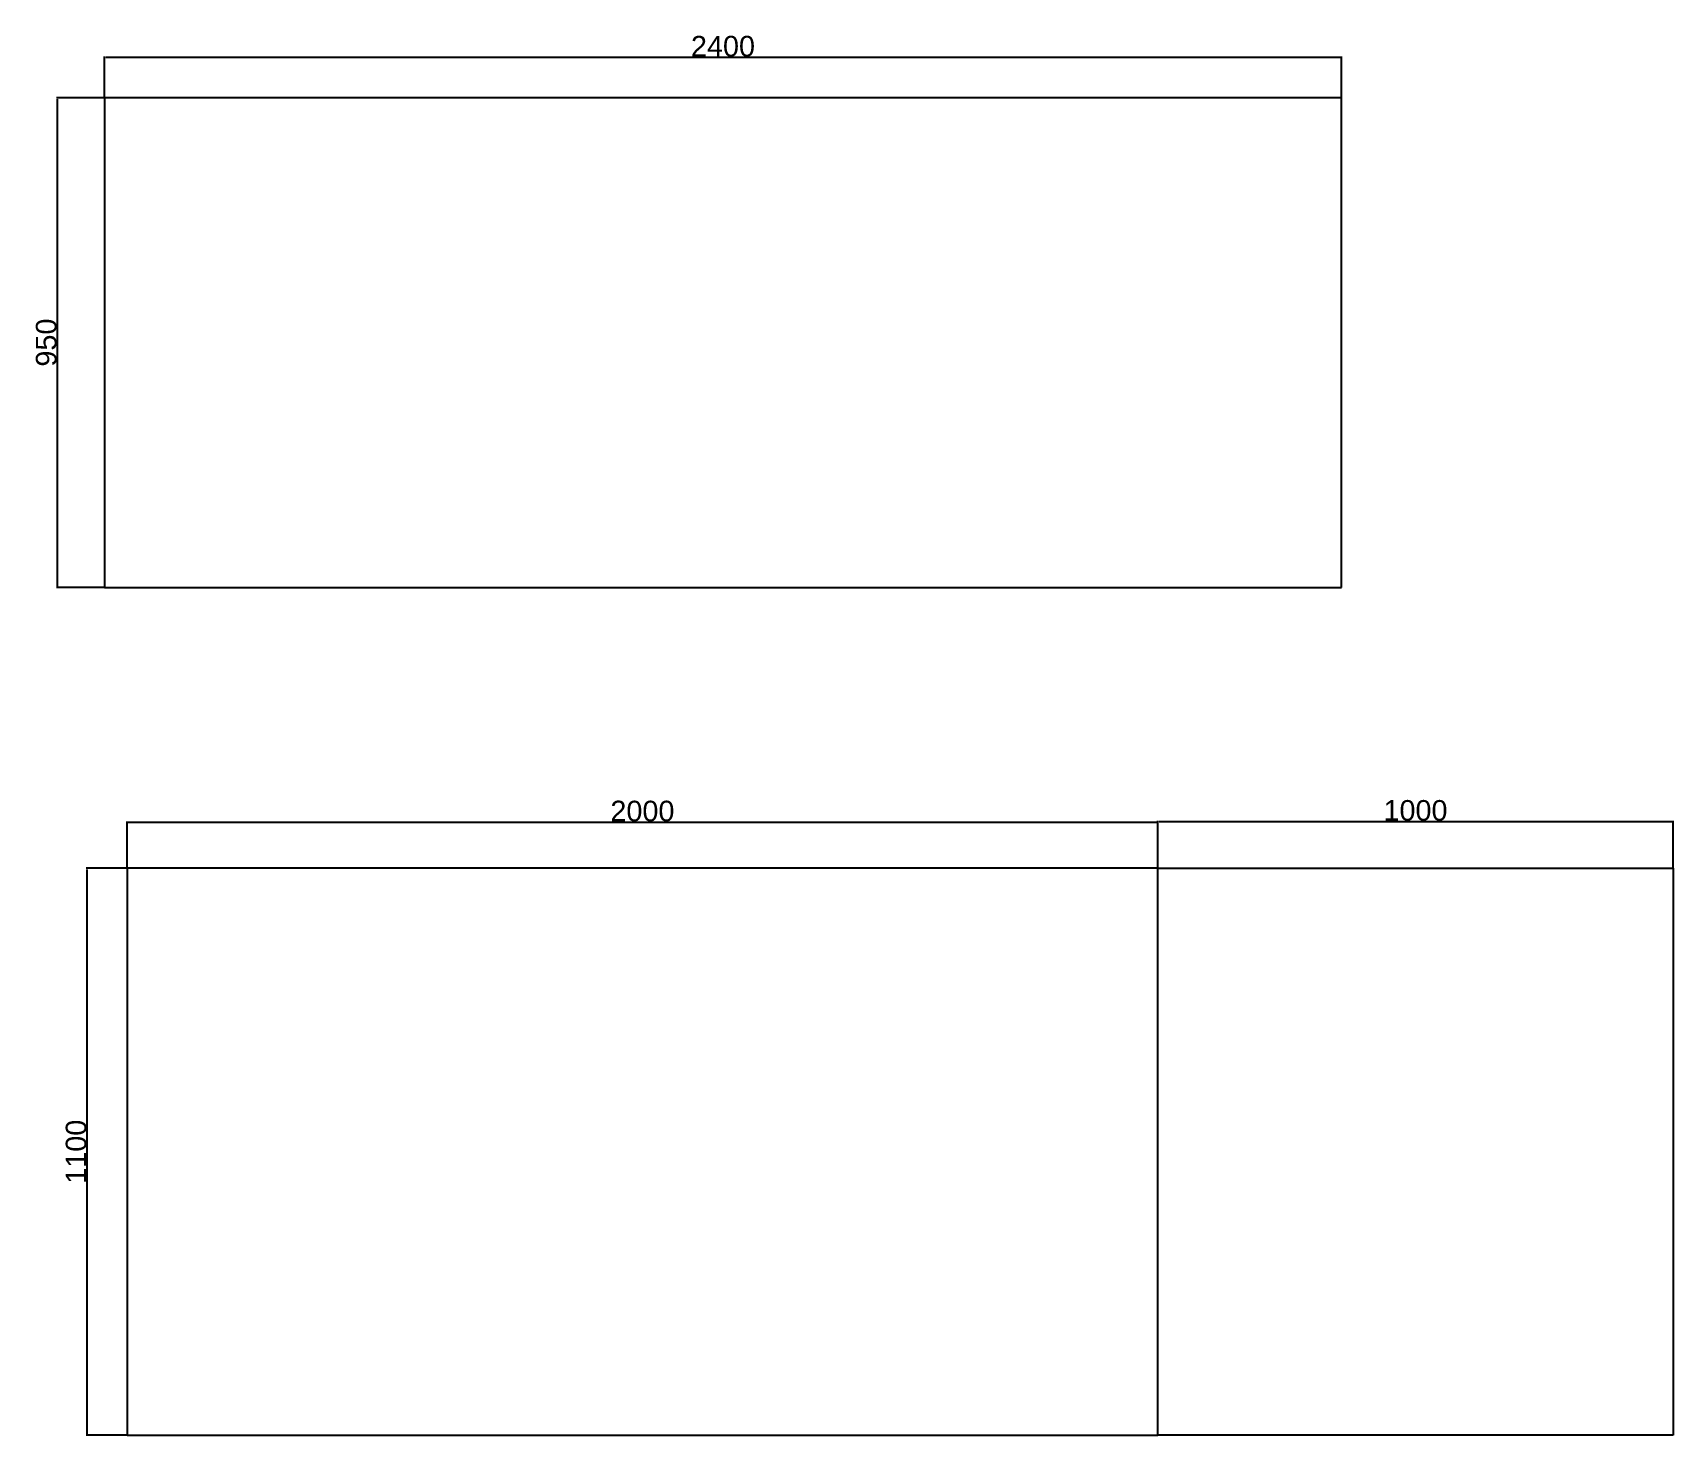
# Model space of a CAD drawing. Header units: millimetres. Extents: x 397 to 22000, y -812 to 12499.
# Drawn here: x 9682 to 12865, y 9452 to 12173 of the extents above; entities that cross this region are included whole.
import ezdxf

# ---------------------------------------------------------------- set-up
doc = ezdxf.new("R2010")
doc.units = ezdxf.units.MM
doc.styles.get("Standard").update_dxf_attribs({"font": 'arial.ttf'})
doc.dimstyles.new('边框总尺寸', dxfattribs={"dimtxt": 40, "dimasz": 2.5, "dimexe": 1.25, "dimexo": 0.625, "dimtad": 1, "dimtxsty": 'Standard', "dimcen": 2.5, "dimclrd": 6, "dimclre": 6, "dimclrt": 6, "dimadec": 0, "dimazin": 0, "dimtfac": 1, "dimtmove": 0, "dimatfit": 3, "dimfxl": 1, "dimarcsym": 0})

# ---------------------------------------------------------------- blocks, each defined once
blk = doc.blocks.new('*D304')
at = {"color": 6, "lineweight": -2, "transparency": 16777216}
for p, q in [((9820.4, 12046.7), (9727.9, 12046.7)), ((9729.2, 12044.2), (9729.2, 11099.2)), ((9820.4, 11096.7), (9727.9, 11096.7))]:
    blk.add_line(p, q, dxfattribs=at)
at = {"color": 6, "transparency": 16777216}
for points in [[(9728.7, 12044.2), (9729.6, 12044.2), (9729.2, 12046.7)], [(9728.7, 11099.2), (9729.6, 11099.2), (9729.2, 11096.7)]]:
    blk.add_solid(points, dxfattribs=at)
at = {"layer": 'Defpoints', "color": 0, "transparency": 16777216}
for p in [(9821, 12046.7), (9729.2, 11096.7), (9821, 11096.7)]:
    blk.add_point(p, dxfattribs=at)
at = {"color": 6, "transparency": 16777216, "insert": (9708.1, 11571.7), "char_height": 40, "attachment_point": 5, "rotation": 90}
blk.add_mtext('950', dxfattribs=at)
blk = doc.blocks.new('*D305')
at = {"color": 6, "lineweight": -2, "transparency": 16777216}
for p, q in [((9821, 12047.3), (9821, 12126.7)), ((9823.5, 12125.5), (12218.5, 12125.5)), ((12221, 12047.3), (12221, 12126.7))]:
    blk.add_line(p, q, dxfattribs=at)
at = {"color": 6, "transparency": 16777216}
for points in [[(9823.5, 12125.9), (9823.5, 12125), (9821, 12125.5)], [(12218.5, 12125.9), (12218.5, 12125), (12221, 12125.5)]]:
    blk.add_solid(points, dxfattribs=at)
at = {"layer": 'Defpoints', "color": 0, "transparency": 16777216}
for p in [(12221, 12125.5), (9821, 12046.7), (12221, 12046.7)]:
    blk.add_point(p, dxfattribs=at)
at = {"color": 6, "transparency": 16777216, "insert": (11021, 12146.5), "char_height": 40, "attachment_point": 5}
blk.add_mtext('2400', dxfattribs=at)
blk = doc.blocks.new('*D306')
at = {"color": 6, "lineweight": -2, "transparency": 16777216}
for p, q in [((9864.1, 10551.7), (9785.7, 10551.7)), ((9787, 10549.2), (9787, 9454.2)), ((9864.1, 9451.7), (9785.7, 9451.7))]:
    blk.add_line(p, q, dxfattribs=at)
at = {"color": 6, "transparency": 16777216}
for points in [[(9786.6, 10549.2), (9787.4, 10549.2), (9787, 10551.7)], [(9786.6, 9454.2), (9787.4, 9454.2), (9787, 9451.7)]]:
    blk.add_solid(points, dxfattribs=at)
at = {"layer": 'Defpoints', "color": 0, "transparency": 16777216}
for p in [(9864.7, 10551.7), (9787, 9451.7), (9864.7, 9451.7)]:
    blk.add_point(p, dxfattribs=at)
at = {"color": 6, "transparency": 16777216, "insert": (9766, 10001.7), "char_height": 40, "attachment_point": 5, "rotation": 90}
blk.add_mtext('1100', dxfattribs=at)
blk = doc.blocks.new('*D307')
at = {"color": 6, "lineweight": -2, "transparency": 16777216}
for p, q in [((9864.7, 10552.3), (9864.7, 10642.7)), ((9867.2, 10641.4), (11862.2, 10641.4)), ((11864.7, 10552.3), (11864.7, 10642.7))]:
    blk.add_line(p, q, dxfattribs=at)
at = {"color": 6, "transparency": 16777216}
for points in [[(9867.2, 10641.8), (9867.2, 10641), (9864.7, 10641.4)], [(11862.2, 10641.8), (11862.2, 10641), (11864.7, 10641.4)]]:
    blk.add_solid(points, dxfattribs=at)
at = {"layer": 'Defpoints', "color": 0, "transparency": 16777216}
for p in [(11864.7, 10641.4), (9864.7, 10551.7), (11864.7, 10551.7)]:
    blk.add_point(p, dxfattribs=at)
at = {"color": 6, "transparency": 16777216, "insert": (10864.7, 10662.5), "char_height": 40, "attachment_point": 5}
blk.add_mtext('2000', dxfattribs=at)
blk = doc.blocks.new('*D310')
at = {"color": 6, "lineweight": -2, "transparency": 16777216}
for p, q in [((11864.7, 10552.3), (11864.7, 10643.9)), ((11867.2, 10642.7), (12862.2, 10642.7)), ((12864.7, 10552.3), (12864.7, 10643.9))]:
    blk.add_line(p, q, dxfattribs=at)
at = {"color": 6, "transparency": 16777216}
for points in [[(11867.2, 10643.1), (11867.2, 10642.3), (11864.7, 10642.7)], [(12862.2, 10643.1), (12862.2, 10642.3), (12864.7, 10642.7)]]:
    blk.add_solid(points, dxfattribs=at)
at = {"layer": 'Defpoints', "color": 0, "transparency": 16777216}
for p in [(12864.7, 10642.7), (11864.7, 10551.7), (12864.7, 10551.7)]:
    blk.add_point(p, dxfattribs=at)
at = {"color": 6, "transparency": 16777216, "insert": (12364.7, 10663.7), "char_height": 40, "attachment_point": 5}
blk.add_mtext('1000', dxfattribs=at)

msp = doc.modelspace()

# ---------------------------------------------------------------- linework, layer by layer
for p, q in [((9821.045, 12046.716), (9821.045, 11096.716)), ((12221.045, 12046.716), (9821.045, 12046.716)), ((12221.045, 11096.716), (12221.045, 12046.716)), ((9821.045, 11096.716), (12221.045, 11096.716)), ((9864.733, 10551.719), (9864.733, 9451.719)), ((11864.733, 10551.719), (9864.733, 10551.719)), ((11864.733, 9451.719), (11864.733, 10551.719)), ((11864.733, 10551.719), (12864.733, 10551.719)), ((12864.733, 10551.719), (12864.733, 9451.719)), ((9864.733, 9451.719), (11864.733, 9451.719)), ((12864.733, 9451.719), (11864.733, 9451.719))]:
    msp.add_line(p, q)

# ---------------------------------------------------------------- dimensions: what is measured, and where the dimension line sits
for p1, p2, distance, picture, middle in [((9821.045, 12046.716), (12221.045, 12046.716), 78.742, '*D305', (11021.045, 12146.506)), ((9821.045, 12046.716), (9821.045, 11096.716), -91.893, '*D304', (9708.103, 11571.716)), ((9864.733, 10551.719), (11864.733, 10551.719), 89.704, '*D307', (10864.733, 10662.471)), ((11864.733, 10551.719), (12864.733, 10551.719), 90.954, '*D310', (12364.733, 10663.721)), ((9864.733, 10551.719), (9864.733, 9451.719), -77.734, '*D306', (9765.951, 10001.719))]:
    dim = msp.add_aligned_dim(p1=p1, p2=p2, distance=distance, dimstyle='边框总尺寸')
    dim.commit()
    dim.dimension.update_dxf_attribs({"geometry": picture, "text_midpoint": middle})

doc.saveas('drawing.dxf')
